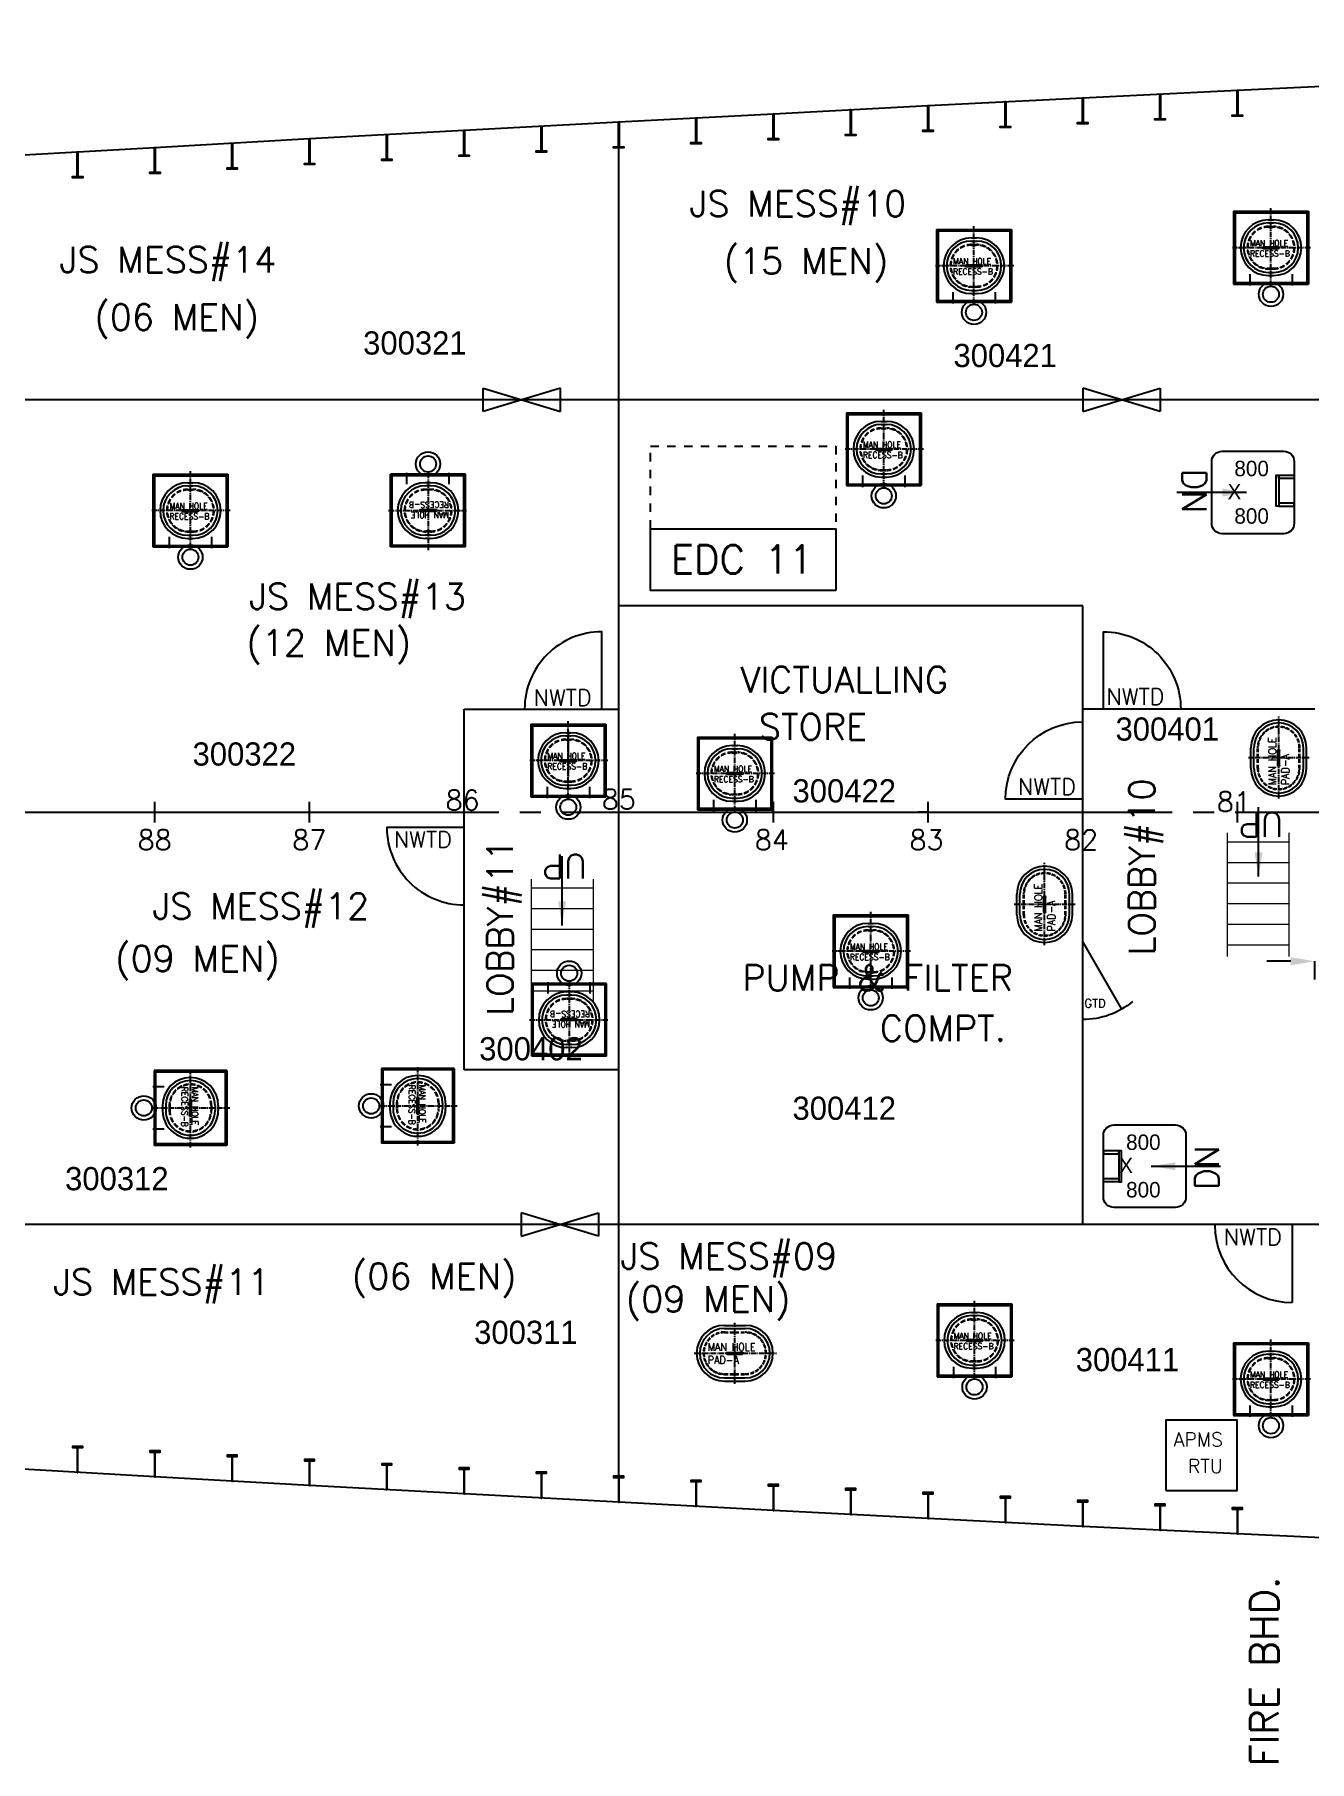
# Model space of a CAD drawing. Header units: inches. Extents: x -439515 to 169029, y 57889 to 226722.
# Drawn here: x 31619 to 42221, y 59401 to 73765 of the extents above; entities that cross this region are included whole.
import ezdxf
from ezdxf.enums import TextEntityAlignment as Align

# ---------------------------------------------------------------- set-up
doc = ezdxf.new("R2010")
doc.units = ezdxf.units.IN
doc.header["$LTSCALE"] = 700
doc.header["$MEASUREMENT"] = 0
doc.header["$PDMODE"] = 34
for name, pattern in [('CENTER', [2, 1.25, -0.25, 0.25, -0.25]), ('CENTER2', [1.125, 0.75, -0.125, 0.125, -0.125]), ('DASHED', [0.75, 0.5, -0.25]), ('DOT', [0.2, 0.1, -0.1])]:
    doc.linetypes.add(name, pattern=pattern)
for name, color, linetype in [('00', 7, 'Continuous'), ('01', 7, 'Continuous'), ('3 DECK', 7, 'Continuous'), ('COMPT.NOS', 4, 'Continuous'), ('COMPTNAME', 7, 'Continuous'), ('EDC', 7, 'Continuous'), ('HATCH', 142, 'Continuous'), ('HATCHES', 7, 'Continuous'), ('Layer1', 6, 'Continuous'), ('LIGHT_BULKHEADS', 7, 'Continuous'), ('MANHOLEPLAN', 3, 'Continuous'), ('UP-DOWN', 7, 'Continuous')]:
    doc.layers.add(name, color=color, linetype=linetype)
doc.layers.add('LADDER', color=7, linetype='Continuous', lineweight=15)
doc.styles.add('ROMAN C', font='ROMANS.SHX', dxfattribs={"width": 0.9})
doc.styles.add('ROMANS', font='romans')
doc.styles.add('style1', font='romans.shx', dxfattribs={"height": 250})
doc.dimstyles.get("Standard").update_dxf_attribs({"dimtxt": 150.18, "dimasz": 200.18, "dimexe": 0.8, "dimexo": 0.625, "dimgap": 0.09, "dimtad": 0, "dimtih": 1, "dimtoh": 1, "dimdec": 0, "dimzin": 0, "dimdsep": 46, "dimtxsty": 'Standard', "dimcen": 8.09, "dimclrd": 40, "dimclre": 40, "dimadec": 0, "dimazin": 0, "dimtfac": 1, "dimtdec": 0, "dimtofl": 0, "dimtmove": 0, "dimatfit": 3, "dimfxl": 1, "dimtolj": 1, "dimtzin": 0, "dimarcsym": 0})

# ---------------------------------------------------------------- blocks, each defined once
blk = doc.blocks.new('DLN', base_point=(36758, 6815))
at = {"linetype": 'Continuous'}
blk.add_lwpolyline([(37258, 6815), (37258, 7815, 0.414214), (36258, 6815)], format="xyb", dxfattribs=at)
blk = doc.blocks.new('A1M', base_point=(36991, 2400))
at = {"linetype": 'Continuous'}
for p, q in [((37491, 2550), (36491, 2250)), ((36491, 2550), (37491, 2250)), ((36491, 2250), (36491, 2550)), ((37491, 2250), (37491, 2550))]:
    blk.add_line(p, q, dxfattribs=at)
blk = doc.blocks.new('DRN', base_point=(41665, 6815))
at = {"linetype": 'Continuous'}
blk.add_line((41160, 6825), (41160, 7825), dxfattribs=at)
blk.add_arc((41160, 6825), 1000, 0, 90, dxfattribs=at)
blk = doc.blocks.new('H 800x800')
at = {"layer": 'HATCH'}
blk.add_lwpolyline([(51335, -32897), (51935, -32897, -0.414214), (52035, -32997), (52035, -33597, -0.414214), (51935, -33697), (51335, -33697, -0.414214), (51235, -33597), (51235, -32997, -0.414214)], format="xyb", close=True, dxfattribs=at)
at = {"layer": 'HATCHES'}
for s, p in [('800', (51455, -33139)), ('  X', (51277, -33364)), ('800', (51455, -33600))]:
    blk.add_text(s, height=150, dxfattribs=at).set_placement(p)
blk = doc.blocks.new('DLW', base_point=(36724, 4033))
at = {"linetype": 'Continuous'}
blk.add_line((37224, 4033), (36358, 4533), dxfattribs=at)
blk.add_arc((37224, 4033), 1000, 140, 180, dxfattribs=at)
blk = doc.blocks.new('A$C49E2739F')
at = {"layer": 'LADDER', "color": 3}
for p, q in [((112, 600), (1312, 600)), ((200, 600), (200, 0)), ((400, 600), (400, 0)), ((600, 600), (600, 0)), ((800, 600), (800, 0)), ((1000, 600), (1000, 0)), ((1200, 600), (1200, 0)), ((112, 0), (1312, 0))]:
    blk.add_line(p, q, dxfattribs=at)
blk = doc.blocks.new('fghghj')
at = {"color": 3, "linetype": 'Continuous'}
blk.add_lwpolyline([(318315, -37952), (318615, -37952), (318615, -37927), (318315, -37927)], close=True, dxfattribs=at)
at = {"layer": '00', "color": 3}
for points in [[(318345, -38102), (318345, -37952), (318315, -37952), (318315, -38102)], [(318585, -38102), (318585, -37952), (318615, -37952), (318615, -38102)]]:
    blk.add_lwpolyline(points, close=True, dxfattribs=at)
at = {"layer": '01', "color": 4, "linetype": 'ByBlock'}
blk.add_line((318615, -37927), (318615, -37927), dxfattribs=at)
blk.add_line((318615, -37927), (318615, -37927), dxfattribs=at)
blk = doc.blocks.new('*D233')
at = {"layer": '01', "color": 40, "linetype": 'ByBlock', "lineweight": -2, "transparency": 16777216}
for p, q in [((42065, 66056), (41865, 66056)), ((42265, 65905), (42265, 66057)), ((42651, 65905), (42651, 66057)), ((42851, 66056), (43051, 66056))]:
    blk.add_line(p, q, dxfattribs=at)
at = {"layer": '01', "color": 40, "linetype": 'ByBlock', "transparency": 16777216}
for points in [[(42065, 66090), (42065, 66023), (42265, 66056)], [(42851, 66090), (42851, 66023), (42651, 66056)]]:
    blk.add_solid(points, dxfattribs=at)
at = {"layer": 'Defpoints', "color": 0, "linetype": 'ByBlock', "transparency": 16777216}
for p in [(42265, 66056), (42265, 65904), (42651, 65904)]:
    blk.add_point(p, dxfattribs=at)
at = {"layer": '01', "color": 0, "linetype": 'ByBlock', "transparency": 16777216, "insert": (42458, 66056), "char_height": 150.2, "attachment_point": 5}
blk.add_mtext('\\A1;386', dxfattribs=at)
blk = doc.blocks.new('HING')
at = {"layer": 'MANHOLEPLAN'}
for p, q in [((-205, -49), (-205, 61)), ((205, -49), (205, 61))]:
    blk.add_line(p, q, dxfattribs=at)
for radius in [118, 77.9]:
    blk.add_circle((0, 147), radius, dxfattribs=at)
blk = doc.blocks.new('manholerecesstype450x400')
at = {"layer": 'MANHOLEPLAN', "ltscale": 0.13}
for p, q in [((-363, 353), (-363, -353)), ((-363, 353), (363, 353)), ((-353, 343), (-353, -343)), ((-353, 343), (353, 343)), ((-353, 338), (353, 338)), ((-348, 338), (-348, -338)), ((348, 338), (348, -338)), ((353, 343), (353, -343)), ((363, 353), (363, -353)), ((-25, 240), (25, 240)), ((-25, -240), (25, -240)), ((-363, -353), (363, -353)), ((-353, -338), (353, -338)), ((-353, -343), (353, -343))]:
    blk.add_line(p, q, dxfattribs=at)
at = {"layer": 'MANHOLEPLAN', "linetype": 'CENTER2', "ltscale": 0.1}
for p, q in [((0, -370), (0, 383)), ((385, 0), (-374, 0))]:
    blk.add_line(p, q, dxfattribs=at)
at = {"layer": 'MANHOLEPLAN'}
for p, q in [((-25, 270), (25, 270)), ((-73, 8), (73, 8)), ((-73, -8), (73, -8)), ((-25, -270), (25, -270))]:
    blk.add_line(p, q, dxfattribs=at)
at = {"layer": 'MANHOLEPLAN', "linetype": 'DASHED', "ltscale": 0.13}
for p, q in [((-25, 205), (25, 205)), ((-25, 200), (25, 200)), ((-25, -200), (25, -200)), ((-25, -205), (25, -205))]:
    blk.add_line(p, q, dxfattribs=at)
at = {"layer": 'MANHOLEPLAN'}
for centre in [(-73, 0), (73, 0)]:
    blk.add_circle(centre, 8, dxfattribs=at)
at = {"layer": 'MANHOLEPLAN', "ltscale": 0.13}
for centre, radius, start, end in [((-25, 0), 270, 90, 270), ((-25, 0), 240, 90, 270), ((25, 0), 270, 270, 90), ((25, 0), 240, 270, 90)]:
    blk.add_arc(centre, radius, start, end, dxfattribs=at)
at = {"layer": 'MANHOLEPLAN', "linetype": 'DASHED', "ltscale": 0.13}
for centre, radius, start, end in [((-25, 0), 205, 90, 270), ((-25, 0), 200, 90, 270), ((25, 0), 205, 270, 90), ((25, 0), 200, 270, 90)]:
    blk.add_arc(centre, radius, start, end, dxfattribs=at)
at = {"layer": 'Layer1', "rotation": 180}
blk.add_blockref('HING', (0, -305), dxfattribs=at)
at = {"layer": 'MANHOLEPLAN', "insert": (-203, 74), "char_height": 60, "width": 626.17, "attachment_point": 1, "style": 'ROMAN C'}
blk.add_mtext('MAN HOLE RECESS-B', dxfattribs=at)
blk = doc.blocks.new('manholepadtype600x400')
for p, q in [((-100, 270), (100, 270)), ((-100, 240), (100, 240)), ((-73, 8), (73, 8)), ((-73, -8), (73, -8)), ((-100, -240), (100, -240)), ((-100, -270), (100, -270))]:
    blk.add_line(p, q)
at = {"linetype": 'DASHED', "ltscale": 0.1}
for p, q in [((-100, 205), (100, 205)), ((-100, 200), (100, 200)), ((-100, -200), (100, -200)), ((-100, -205), (100, -205))]:
    blk.add_line(p, q, dxfattribs=at)
at = {"linetype": 'CENTER2', "ltscale": 0.1}
for p, q in [((0, -297), (0, 294)), ((-394, 0), (404, 0))]:
    blk.add_line(p, q, dxfattribs=at)
for centre in [(-73, 0), (73, 0)]:
    blk.add_circle(centre, 8)
for centre, radius, start, end in [((-100, 0), 270, 90, 270), ((-100, 0), 240, 90, 270), ((100, 0), 270, 270, 90), ((100, 0), 240, 270, 90)]:
    blk.add_arc(centre, radius, start, end)
at = {"linetype": 'DASHED', "ltscale": 0.1}
for centre, radius, start, end in [((-100, 0), 205, 90, 270), ((-100, 0), 200, 90, 270), ((100, 0), 205, 270, 90), ((100, 0), 200, 270, 90)]:
    blk.add_arc(centre, radius, start, end, dxfattribs=at)
at = {"insert": (-262, 98), "char_height": 75, "width": 617.44, "attachment_point": 1, "style": 'ROMAN C'}
blk.add_mtext('MAN HOLE PAD-A', dxfattribs=at)
blk = doc.blocks.new('A$C4C922AD8')
at = {"layer": 'Layer1', "rotation": 180}
blk.add_blockref('HING', (149, -164), dxfattribs=at)

msp = doc.modelspace()

# ---------------------------------------------------------------- linework, layer by layer
at = {"color": 7}
for p, q in [((36477.6, 61557.2), (36477.6, 73037.5)), ((58340.7, 70726.8), (15991.2, 70726.8)), ((40335.8, 63867.8), (40335.8, 69012.1)), ((32619.4, 67211.6), (32619.4, 67383.1)), ((33905.5, 67211.6), (33905.5, 67383.1)), ((35191.5, 67211.6), (35191.5, 67383.1)), ((36477.6, 67211.6), (36477.6, 67383.1)), ((37763.7, 67211.6), (37763.7, 67383.1)), ((39049.7, 67211.6), (39049.7, 67383.1)), ((40335.8, 67211.6), (40335.8, 67383.1)), ((41621.8, 67211.6), (41621.8, 67383.1)), ((35191.5, 65153.9), (35191.5, 67297.3)), ((36477.6, 65153.9), (35191.5, 65153.9))]:
    msp.add_line(p, q, dxfattribs=at)
for p, q in [((40335.8, 69012.1), (36477.6, 69012.1)), ((26189.1, 67297.3), (35191.5, 67297.3)), ((36477.6, 67297.3), (40335.8, 67297.3)), ((56197.2, 63867.8), (15991.2, 63867.8))]:
    msp.add_line(p, q)
at = {"color": 1, "linetype": 'ByBlock'}
for p, q in [((35191.5, 67297.3), (35191.4, 68154.5)), ((35191.4, 68154.5), (36477.6, 68154.5))]:
    msp.add_line(p, q, dxfattribs=at)
at = {"color": 5, "linetype": 'CENTER'}
msp.add_line((13603.7, 67297.3), (147274.5, 67297.3), dxfattribs=at)
at = {"color": 4, "linetype": 'DOT'}
msp.add_lwpolyline([(36740, 69654), (36739.8, 70341.1), (38283.3, 70340.5), (38283.3, 69653.5)], dxfattribs=at)
at = {"linetype": 'Continuous'}
for points in [[(36337.1, 68154.5), (36337.1, 68797.5, 0.4142136), (35694.1, 68154.5)], [(40335.8, 67404.5), (39692.8, 67404.5, -0.4142135), (40335.8, 68047.6)]]:
    msp.add_lwpolyline(points, format="xyb", dxfattribs=at)
at = {"color": 1, "linetype": 'Continuous'}
msp.add_lwpolyline([(40507.3, 68154.7), (40507.3, 68797.8, -0.4142136), (41150.3, 68154.7)], format="xyb", dxfattribs=at)
msp.add_lwpolyline([(41027, 61654.6), (41619.8, 61654.6), (41619.8, 62240.3), (41027, 62240.3)], close=True)
at = {"layer": '00'}
msp.add_line((42264.9, 68154.7), (40335.8, 68154.7), dxfattribs=at)
at = {"layer": '01', "linetype": 'ByBlock'}
for p, q in [((40978.8, 73269.8), (40978.8, 73053.8)), ((41621.8, 73300.7), (41621.8, 73164.4)), ((38406.7, 73139.9), (38406.7, 73127.5)), ((39049.7, 73173.8), (39049.7, 73047.6)), ((39692.8, 73206.4), (39692.8, 72990.3)), ((40335.8, 73239), (40335.8, 73022.9)), ((35191.5, 72968), (35191.5, 72752)), ((35834.6, 73002.8), (35834.6, 72786.7)), ((36477.6, 73037.5), (36477.6, 72901.1)), ((37120.6, 73071.8), (37120.6, 72935.4)), ((37763.7, 73106.1), (37763.7, 72890)), ((32619.4, 72825.7), (32619.4, 72609.6)), ((33905.5, 72898.6), (33905.5, 72772.3)), ((34548.5, 72933.3), (34548.5, 72717.2)), ((31976.4, 72789.3), (31976.4, 72652.9)), ((32619.4, 67297.3), (32705.1, 67297.3)), ((39049.7, 67297.3), (38964, 67297.3)), ((39049.7, 67297.3), (39135.5, 67297.3)), ((31976.4, 61805.4), (31976.4, 61941.8)), ((32619.4, 61769), (32619.4, 61985.1)), ((33905.5, 61696.1), (33905.5, 61822.4)), ((34548.5, 61661.4), (34548.5, 61877.5)), ((35191.5, 61626.7), (35191.5, 61842.7)), ((35834.6, 61591.9), (35834.6, 61808)), ((33262.4, 61732.6), (33262.4, 61745)), ((36477.6, 61557.2), (36477.6, 61693.6)), ((37120.6, 61522.9), (37120.6, 61659.3)), ((37763.7, 61488.6), (37763.7, 61704.7)), ((39049.7, 61420.9), (39049.7, 61547.1)), ((39692.8, 61388.3), (39692.8, 61604.4)), ((40335.8, 61355.7), (40335.8, 61571.8)), ((40978.8, 61324.9), (40978.8, 61540.9)), ((38406.7, 61454.8), (38406.7, 61467.2)), ((41621.8, 61294), (41621.8, 61430.3))]:
    msp.add_line(p, q, dxfattribs=at)
at = {"layer": '01', "color": 4, "linetype": 'ByBlock'}
msp.add_lwpolyline([(38283.3, 69140.1), (36740, 69139.6), (36740, 69654), (38283.3, 69654.6)], close=True, dxfattribs=at)
at = {"layer": '3 DECK', "color": 7}
for points in [[(31333.3, 72752.8), (32619.4, 72825.7), (33905.5, 72898.6), (35191.5, 72968), (36477.6, 73037.5), (37763.7, 73106.1), (39049.7, 73173.8), (40335.8, 73239), (41621.8, 73300.7), (42907.9, 73361.6), (44194, 73421.6), (45480, 73473.9), (46766.1, 73525.3), (48052.2, 73576.8), (49338.2, 73627.3), (50624.3, 73677.1), (51910.3, 73721.7), (53196.4, 73764.5)], [(53196.4, 60830.2), (51910.3, 60873), (50624.3, 60917.6), (49338.2, 60967.3), (48052.2, 61017.9), (46766.1, 61069.4), (45480, 61120.8), (44194, 61173.1), (42907.9, 61233.1), (41621.8, 61294), (40335.8, 61355.7), (39049.7, 61420.9), (37763.7, 61488.6), (36477.6, 61557.2), (35191.5, 61626.7), (33905.5, 61696.1), (32619.4, 61769), (31333.3, 61841.9)]]:
    msp.add_lwpolyline(points, dxfattribs=at)
at = {"layer": '3 DECK', "color": 4}
for points in [[(40982.2, 73270), (40982.2, 73064.1), (41006.6, 73064.1), (41021.7, 73064.1), (41021.7, 73053.8), (41006.5, 73053.8), (40935.9, 73053.8), (40935.9, 73064.1), (40975.4, 73064.1), (40975.4, 73269.6), (40982.2, 73270)], [(41625.2, 73300.9), (41625.3, 73094.9), (41649.6, 73094.9), (41664.7, 73094.9), (41664.7, 73084.6), (41649.5, 73084.6), (41579, 73084.6), (41579, 73094.9), (41618.4, 73094.9), (41618.4, 73300.5), (41625.2, 73300.9)], [(38410.1, 73140.1), (38410.1, 72934.2), (38434.5, 72934.2), (38449.5, 72934.2), (38449.5, 72923.9), (38434.3, 72923.9), (38363.8, 72923.9), (38363.8, 72934.2), (38403.2, 72934.2), (38403.3, 73139.7), (38410.1, 73140.1)], [(39053.1, 73174), (39053.2, 72968), (39077.5, 72968), (39092.6, 72968), (39092.6, 72957.7), (39077.4, 72957.7), (39006.9, 72957.7), (39006.9, 72968), (39046.3, 72968), (39046.3, 73173.6), (39053.1, 73174)], [(39696.1, 73206.6), (39696.2, 73000.6), (39720.5, 73000.6), (39735.6, 73000.6), (39735.6, 72990.3), (39720.4, 72990.3), (39649.9, 72990.3), (39649.9, 73000.6), (39689.3, 73000.6), (39689.4, 73206.2), (39696.1, 73206.6)], [(40339.2, 73239.1), (40339.2, 73033.2), (40363.6, 73033.2), (40378.7, 73033.2), (40378.7, 73022.9), (40363.5, 73022.9), (40292.9, 73022.9), (40292.9, 73033.2), (40332.4, 73033.2), (40332.4, 73238.8), (40339.2, 73239.1)], [(35194.9, 72968.2), (35195, 72762.3), (35219.3, 72762.3), (35234.4, 72762.3), (35234.4, 72752), (35219.2, 72752), (35148.7, 72752), (35148.7, 72762.3), (35188.1, 72762.3), (35188.2, 72967.8), (35194.9, 72968.2)], [(35837.9, 73002.9), (35838, 72797), (35862.3, 72797), (35877.4, 72797), (35877.4, 72786.7), (35862.2, 72786.7), (35791.7, 72786.7), (35791.7, 72797), (35831.1, 72797), (35831.2, 73002.6), (35837.9, 73002.9)], [(36481, 73037.7), (36481, 72831.7), (36505.4, 72831.7), (36520.5, 72831.7), (36520.5, 72821.4), (36505.3, 72821.4), (36434.7, 72821.4), (36434.7, 72831.7), (36474.2, 72831.7), (36474.2, 73037.3), (36481, 73037.7)], [(37124, 73072), (37124.1, 72866), (37148.4, 72866), (37163.5, 72866), (37163.5, 72855.7), (37148.3, 72855.7), (37077.8, 72855.7), (37077.8, 72866), (37117.2, 72866), (37117.2, 73071.6), (37124, 73072)], [(37767.1, 73106.3), (37767.1, 72900.3), (37791.4, 72900.3), (37806.5, 72900.3), (37806.5, 72890), (37791.3, 72890), (37720.8, 72890), (37720.8, 72900.3), (37760.2, 72900.3), (37760.3, 73105.9), (37767.1, 73106.3)], [(32622.8, 72825.9), (32622.8, 72619.9), (32647.2, 72619.9), (32662.3, 72619.9), (32662.3, 72609.6), (32647.1, 72609.6), (32576.5, 72609.6), (32576.5, 72619.9), (32616, 72619.9), (32616, 72825.5), (32622.8, 72825.9)], [(33265.8, 72862.3), (33265.8, 72656.4), (33290.2, 72656.4), (33305.3, 72656.4), (33305.3, 72646.1), (33290.1, 72646.1), (33219.5, 72646.1), (33219.5, 72656.4), (33259, 72656.4), (33259, 72861.9), (33265.8, 72862.3)], [(33908.9, 72898.8), (33908.9, 72692.8), (33933.3, 72692.8), (33948.3, 72692.8), (33948.3, 72682.5), (33933.2, 72682.5), (33862.6, 72682.5), (33862.6, 72692.8), (33902, 72692.8), (33902, 72898.4), (33908.9, 72898.8)], [(34551.9, 72933.5), (34551.9, 72727.5), (34576.3, 72727.5), (34591.4, 72727.5), (34591.4, 72717.2), (34576.2, 72717.2), (34505.6, 72717.2), (34505.6, 72727.5), (34545.1, 72727.5), (34545.1, 72933.1), (34551.9, 72933.5)], [(31979.8, 72789.5), (31979.8, 72583.5), (32004.2, 72583.5), (32019.2, 72583.5), (32019.2, 72573.2), (32004.1, 72573.2), (31933.5, 72573.2), (31933.5, 72583.5), (31972.9, 72583.5), (31972.9, 72789.1), (31979.8, 72789.5)], [(31979.8, 61805.2), (31979.8, 62011.2), (32004.2, 62011.2), (32019.2, 62011.2), (32019.2, 62021.5), (32004.1, 62021.5), (31933.5, 62021.5), (31933.5, 62011.2), (31972.9, 62011.2), (31972.9, 61805.6), (31979.8, 61805.2)], [(32622.8, 61768.8), (32622.8, 61974.8), (32647.2, 61974.8), (32662.3, 61974.8), (32662.3, 61985.1), (32647.1, 61985.1), (32576.5, 61985.1), (32576.5, 61974.8), (32616, 61974.8), (32616, 61769.2), (32622.8, 61768.8)], [(33265.8, 61732.4), (33265.8, 61938.3), (33290.2, 61938.3), (33305.3, 61938.3), (33305.3, 61948.6), (33290.1, 61948.6), (33219.5, 61948.6), (33219.5, 61938.3), (33259, 61938.3), (33259, 61732.7), (33265.8, 61732.4)], [(33908.9, 61695.9), (33908.9, 61901.9), (33933.3, 61901.9), (33948.3, 61901.9), (33948.3, 61912.2), (33933.2, 61912.2), (33862.6, 61912.2), (33862.6, 61901.9), (33902, 61901.9), (33902, 61696.3), (33908.9, 61695.9)], [(34551.9, 61661.2), (34551.9, 61867.2), (34576.3, 61867.2), (34591.4, 61867.2), (34591.4, 61877.5), (34576.2, 61877.5), (34505.6, 61877.5), (34505.6, 61867.2), (34545.1, 61867.2), (34545.1, 61661.6), (34551.9, 61661.2)], [(35194.9, 61626.5), (35195, 61832.4), (35219.3, 61832.4), (35234.4, 61832.4), (35234.4, 61842.7), (35219.2, 61842.7), (35148.7, 61842.7), (35148.7, 61832.4), (35188.1, 61832.4), (35188.2, 61626.9), (35194.9, 61626.5)], [(35837.9, 61591.8), (35838, 61797.7), (35862.3, 61797.7), (35877.4, 61797.7), (35877.4, 61808), (35862.2, 61808), (35791.7, 61808), (35791.7, 61797.7), (35831.1, 61797.7), (35831.2, 61592.1), (35837.9, 61591.8)], [(36481, 61557), (36481, 61763), (36505.4, 61763), (36520.5, 61763), (36520.5, 61773.3), (36505.3, 61773.3), (36434.7, 61773.3), (36434.7, 61763), (36474.2, 61763), (36474.2, 61557.4), (36481, 61557)], [(37124, 61522.7), (37124.1, 61728.7), (37148.4, 61728.7), (37163.5, 61728.7), (37163.5, 61739), (37148.3, 61739), (37077.8, 61739), (37077.8, 61728.7), (37117.2, 61728.7), (37117.2, 61523.1), (37124, 61522.7)], [(37767.1, 61488.4), (37767.1, 61694.4), (37791.4, 61694.4), (37806.5, 61694.4), (37806.5, 61704.7), (37791.3, 61704.7), (37720.8, 61704.7), (37720.8, 61694.4), (37760.2, 61694.4), (37760.3, 61488.8), (37767.1, 61488.4)], [(38410.1, 61454.6), (38410.1, 61660.5), (38434.5, 61660.5), (38449.5, 61660.5), (38449.5, 61670.8), (38434.3, 61670.8), (38363.8, 61670.8), (38363.8, 61660.5), (38403.2, 61660.5), (38403.3, 61455), (38410.1, 61454.6)], [(39053.1, 61420.7), (39053.2, 61626.7), (39077.5, 61626.7), (39092.6, 61626.7), (39092.6, 61637), (39077.4, 61637), (39006.9, 61637), (39006.9, 61626.7), (39046.3, 61626.7), (39046.3, 61421.1), (39053.1, 61420.7)], [(39696.1, 61388.1), (39696.2, 61594.1), (39720.5, 61594.1), (39735.6, 61594.1), (39735.6, 61604.4), (39720.4, 61604.4), (39649.9, 61604.4), (39649.9, 61594.1), (39689.3, 61594.1), (39689.4, 61388.5), (39696.1, 61388.1)], [(40339.2, 61355.6), (40339.2, 61561.5), (40363.6, 61561.5), (40378.7, 61561.5), (40378.7, 61571.8), (40363.5, 61571.8), (40292.9, 61571.8), (40292.9, 61561.5), (40332.4, 61561.5), (40332.4, 61355.9), (40339.2, 61355.6)], [(40982.2, 61324.7), (40982.2, 61530.6), (41006.6, 61530.6), (41021.7, 61530.6), (41021.7, 61540.9), (41006.5, 61540.9), (40935.9, 61540.9), (40935.9, 61530.6), (40975.4, 61530.6), (40975.4, 61325.1), (40982.2, 61324.7)], [(41625.2, 61293.8), (41625.3, 61499.8), (41649.6, 61499.8), (41664.7, 61499.8), (41664.7, 61510.1), (41649.5, 61510.1), (41579, 61510.1), (41579, 61499.8), (41618.4, 61499.8), (41618.4, 61294.2), (41625.2, 61293.8)]]:
    msp.add_lwpolyline(points, dxfattribs=at)
at = {"layer": 'MANHOLEPLAN', "color": 7, "linetype": 'Continuous'}
msp.add_line((36057.4, 67972.5), (36057.4, 67593.8), dxfattribs=at)

# ---------------------------------------------------------------- block references
at = {"color": 7, "xscale": 0.6430312499999998, "yscale": 0.6430312499999998, "zscale": 0.6430312499999998}
msp.add_blockref('A1M', (35671, 70726.8), dxfattribs=at)
at = {"color": 2, "xscale": 0.6430312499999998, "yscale": 0.6430312499999998, "zscale": 0.6430312499999998, "rotation": 180}
msp.add_blockref('A1M', (40657.3, 70726.8), dxfattribs=at)
at = {"xscale": 0.8573749999999999, "yscale": 0.8573749999999999, "zscale": 0.8573749999999999}
for p in [(-2519.9, 98503.5), (-3420.2, 92900)]:
    msp.add_blockref('H 800x800', p, dxfattribs=at)
at = {"color": 5, "linetype": 'Continuous', "extrusion": (0, 0, -1), "xscale": 0.8573749999999999, "yscale": 0.8573749999999999, "zscale": -0.8573749999999999, "rotation": 270}
msp.add_blockref('fghghj', (-9425.7, 343014), dxfattribs=at)
at = {"color": 7, "yscale": 0.6430312499999998, "zscale": 0.6430312499999998}
for name, p, xscale, rotation in [('DLN', (35191.5, 66847.2), 0.6430312499999998, 90), ('DLW', (40335.8, 65892.6), -0.6430312499999998, 270), ('A1M', (35988.2, 63867.8), -0.6430312499999998, 180), ('DRN', (41751.8, 63867.8), 0.6430312499999998, 180)]:
    msp.add_blockref(name, p, dxfattribs=dict(at, xscale=xscale, rotation=rotation))
at = {"color": 5, "linetype": 'Continuous', "xscale": 0.8573749999999999, "yscale": 0.8573749999999999, "zscale": 0.8573749999999999, "rotation": 270}
msp.add_blockref('fghghj', (73175, 337395.5), dxfattribs=at)
at = {"layer": 'LIGHT_BULKHEADS', "color": 3, "extrusion": (0, 0, -1), "yscale": 0.8573749999999999, "zscale": -0.8573749999999999}
for p, xscale, rotation in [((-42050.4, 67222), 0.8573749999999999, 270), ((-35748.9, 66836.2), -0.8573749999999999, 90)]:
    msp.add_blockref('A$C49E2739F', p, dxfattribs=dict(at, xscale=xscale, rotation=rotation))
at = {"layer": 'MANHOLEPLAN', "xscale": 0.8573749999999999, "yscale": 0.8573749999999999, "zscale": 0.8573749999999999}
for name, p in [('manholerecesstype450x400', (41900.5, 71991.5)), ('manholerecesstype450x400', (39431, 71841.4)), ('manholerecesstype450x400', (38681, 70315.3)), ('manholerecesstype450x400', (32915.2, 69805.2)), ('manholerecesstype450x400', (36057.4, 67725.8)), ('manholerecesstype450x400', (37442.1, 67618.9)), ('manholerecesstype450x400', (38572.5, 66139.9)), ('manholerecesstype450x400', (39435.5, 62903.3)), ('manholepadtype600x400', (37442.2, 62796.6)), ('manholerecesstype450x400', (41900.5, 62581.5))]:
    msp.add_blockref(name, p, dxfattribs=at)
for name, p, rotation in [('manholerecesstype450x400', (34891.5, 69805.2), 180), ('manholepadtype600x400', (41964.8, 67747.2), 90), ('manholepadtype600x400', (40018.6, 66529.6), 90), ('manholerecesstype450x400', (36064.8, 65569.7), 180), ('manholerecesstype450x400', (32915.2, 64836.7), 270), ('manholerecesstype450x400', (34805.7, 64853.8), 270)]:
    msp.add_blockref(name, p, dxfattribs=dict(at, rotation=rotation))
at = {"layer": 'MANHOLEPLAN', "ltscale": 0.5, "xscale": 0.8573749999999999, "yscale": 0.8573749999999999, "zscale": 0.8573749999999999}
msp.add_blockref('A$C4C922AD8', (38553.1, 70194.1), dxfattribs=at)

# ---------------------------------------------------------------- texts
at = {"color": 7, "style": 'ROMANS'}
for s, height, p in [('NWTD', 135.47, (35769.2, 68182.2, 0)), ('NWTD', 135.47, (40532.6, 68190.7, 0)), ('NWTD', 135.47, (39796.6, 67440.5, 0)), ('NWTD', 135.47, (34607.1, 67001.7, 0)), ('GTD', 71.12, (40349.5, 65671.5)), ('NWTD', 135.47, (41509, 63694.7, 0))]:
    msp.add_text(s, height=height, dxfattribs=at).set_placement(p)
for s, p in [('86', (35178.3, 67313.6)), ('85', (36477.7, 67321.3)), ('81', (41592.2, 67301.4)), ('88', (32617.7, 66983.6)), ('87', (33903.7, 66983.6)), ('84', (37750.4, 66983.6)), ('83', (39036.5, 66983.6)), ('82', (40322.5, 66983.6))]:
    msp.add_text(s, height=165.04, dxfattribs=at).set_placement(p, align=Align.CENTER)
at = {"style": 'ROMANS'}
for s, p in [('APMS', (41501.1, 62021.4)), ('RTU', (41501.1, 61800.2))]:
    msp.add_text(s, height=115.23, dxfattribs=at).set_placement(p, align=Align.RIGHT)
at = {"color": 7, "style": 'ROMANS'}
msp.add_text('FIRE BHD.', height=235.78, rotation=90, dxfattribs=at).set_placement((41963.4, 60936.9), align=Align.RIGHT)
at = {"layer": 'COMPT.NOS', "color": 4, "linetype": 'ByBlock', "char_height": 192.91, "width": 1570.243, "attachment_point": 1}
for s, insert in [('300321', (34351.5, 71295.7)), ('300421', (39260.3, 71191.6)), ('300401', (40608, 68084.6)), ('300322', (32933.1, 67876.9)), ('300422', (37922.2, 67570.5)), ('300402', (35316.5, 65425.3)), ('300412', (37921.7, 64930.6)), ('300312', (31872.9, 64344.8)), ('300311', (35274.5, 63066.9)), ('300411', (40276.9, 62839.6))]:
    msp.add_mtext(s, dxfattribs=dict(at, insert=insert))
at = {"layer": 'COMPTNAME', "linetype": 'ByBlock', "style": 'style1'}
for s, p in [('JS MESS#10', (37067.2, 72250.6)), ('JS MESS#14', (31828.4, 71784.6)), ('(15 MEN)', (37348.9, 71772.9)), ('(06 MEN)', (32116.2, 71307)), ('JS MESS#13', (33404.5, 68983)), ('(12 MEN)', (33380.9, 68598.3)), ('JS MESS#12', (32600.9, 66407.3)), ('(09 MEN)', (32289, 65971.9)), ('JS MESS#09', (36493, 63496.7)), ('JS MESS#11', (31774.8, 63282.5)), ('(06 MEN)', (34257.1, 63329.4)), ('(09 MEN)', (36535.5, 63139.8))]:
    msp.add_text(s, height=214.34, dxfattribs=at).set_placement(p)
at = {"layer": 'COMPTNAME', "style": 'style1'}
for s, height, p in [('VICTUALLING', 214.344, (39216.5, 68291.9)), ('STORE', 214.34, (38542.3, 67899.2))]:
    msp.add_text(s, height=height, dxfattribs=at).set_placement(p, align=Align.RIGHT)
msp.add_text('LOBBY#10', height=214.34, rotation=90, dxfattribs=at).set_placement((40934.1, 67576.5), align=Align.RIGHT)
at = {"layer": 'COMPTNAME', "color": 7, "style": 'style1'}
msp.add_text('LOBBY#11', height=214.34, rotation=90, dxfattribs=at).set_placement((35597.2, 67073.6), align=Align.RIGHT)
for s, p in [('PUMP & FILTER', (39754.7, 65812.3)), ('COMPT.       ', (40724.5, 65391.8))]:
    msp.add_text(s, height=214.344, dxfattribs=at).set_placement(p, align=Align.RIGHT)
at = {"layer": 'EDC', "color": 4, "style": 'ROMANS'}
msp.add_text('EDC 11', height=235.78, dxfattribs=at).set_placement((38093.3, 69281.5), align=Align.RIGHT)
at = {"layer": 'UP-DOWN', "style": 'ROMANS'}
msp.add_text('DN', height=201.59, rotation=270, dxfattribs=at).set_placement((41161.9, 70154.3))
at = {"layer": 'UP-DOWN', "color": 7, "style": 'ROMANS'}
for s, rotation, p in [('UP', 180, (42004.1, 67293.8)), ('UP', 180, (36212, 66945.6)), ('DN', 90, (41468.3, 64153.8))]:
    msp.add_text(s, height=201.59, rotation=rotation, dxfattribs=at).set_placement(p)

# ---------------------------------------------------------------- dimensions: what is measured, and where the dimension line sits
at = {"layer": '01', "linetype": 'ByBlock'}
dim = msp.add_linear_dim(base=(42264.9, 66056.5), p1=(42650.7, 65904.1), p2=(42264.9, 65904.1), dimstyle='Standard', dxfattribs=at)
dim.commit()
dim.dimension.update_dxf_attribs({"geometry": '*D233', "text_midpoint": (42457.8, 66056.5), "dimtype": 160})

# ---------------------------------------------------------------- leaders
at = {"color": 3}
for points in [[(41696.3, 69955.2), (41118.7, 69955.2)], [(41797.1, 66761.7), (41797.1, 67339.4)], [(36006.1, 66354.2), (36006.1, 66931.8)], [(40904.3, 64351.7), (41482, 64351.7)]]:
    msp.add_leader(points, dimstyle='Standard', dxfattribs=at)

doc.saveas('drawing.dxf')
